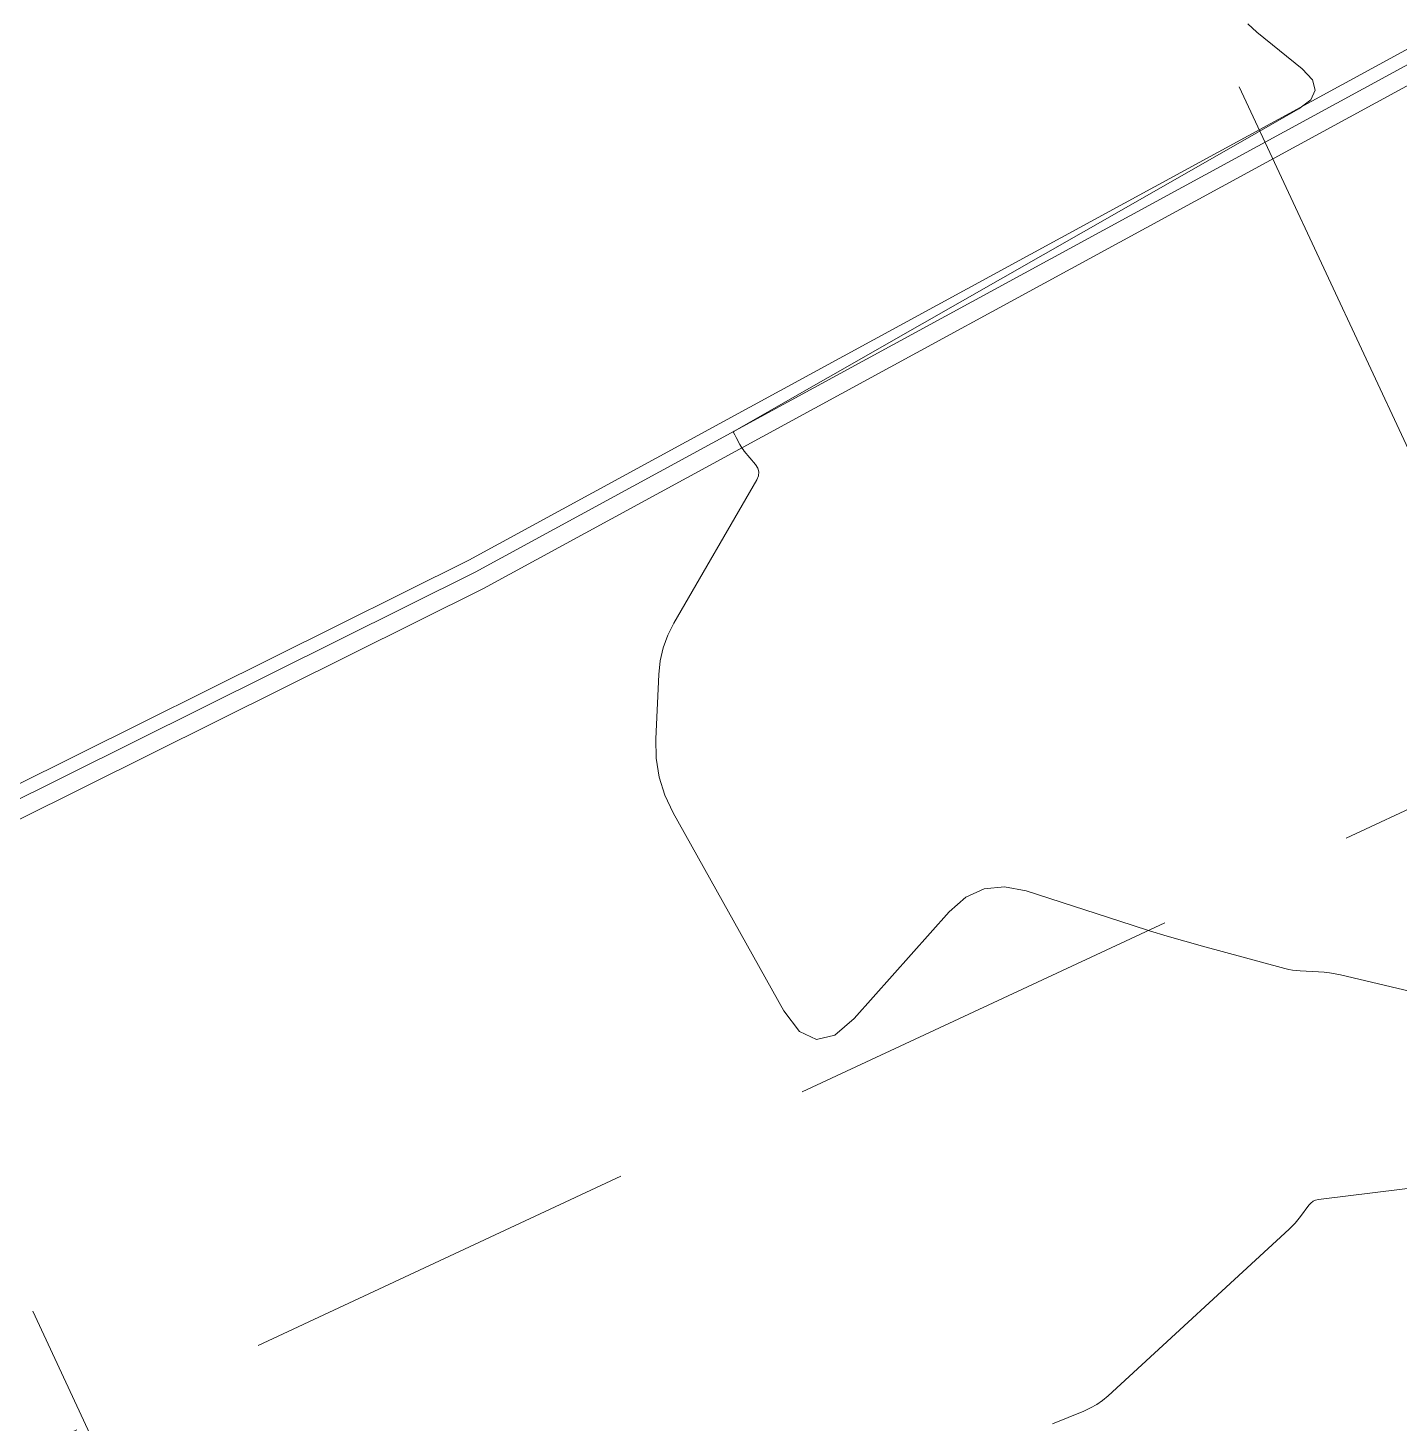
# Model space of a CAD drawing. Extents: x 2498567 to 2501210, y 7092229 to 7094464.
# Drawn here: x 2499431.75 to 2499461.74, y 7093406.59 to 7093437.11 of the extents above; entities that cross this region are included whole.
import ezdxf

# ---------------------------------------------------------------- set-up
doc = ezdxf.new("R2010")
doc.units = 0
doc.header["$MEASUREMENT"] = 0
doc.linetypes.add('HIDDEN', pattern=[0.375, 0.25, -0.125])
doc.layers.add('2', color=7, linetype='Continuous', lineweight=0)
doc.layers.add('Level 31', color=254, linetype='Continuous', lineweight=0)
doc.layers.add('GRID', color=254, linetype='HIDDEN')

msp = doc.modelspace()

# ---------------------------------------------------------------- linework, layer by layer
at = {"layer": '2', "color": 7, "linetype": 'Continuous', "lineweight": 0, "flags": 128}
for points in [[(2499261.957, 7093335.824), (2499322.875, 7093366.486), (2499372.924, 7093391.395), (2499441.391, 7093425.469), (2499462.533, 7093436.981), (2499489.527, 7093452.349), (2499503.992, 7093460.795)], [(2499262.092, 7093335.556), (2499323.009, 7093366.218), (2499373.058, 7093391.126), (2499441.53, 7093425.203), (2499462.679, 7093436.719), (2499489.677, 7093452.089), (2499504.143, 7093460.536)], [(2499262.272, 7093335.199), (2499323.188, 7093365.86), (2499373.236, 7093390.768), (2499441.714, 7093424.848), (2499462.874, 7093436.369), (2499489.877, 7093451.743), (2499504.345, 7093460.191)]]:
    msp.add_lwpolyline(points, dxfattribs=at)
at = {"layer": 'GRID', "color": 252, "linetype": 'HIDDEN', "lineweight": 0, "ltscale": 35}
for p, q in [((2498794.433, 7093108.774), (2500774.062, 7094031.833)), ((2499286.296, 7093804.577), (2499807.443, 7092686.904)), ((2499254.366, 7093789.689), (2499775.514, 7092672.016))]:
    msp.add_line(p, q, dxfattribs=at)
at = {"layer": 'Level 31', "color": 35, "linetype": 'Continuous', "lineweight": 13}
for p, q in [((2499458.626, 7093437.019), (2499458.427, 7093437.202)), ((2499459.617, 7093436.216), (2499458.626, 7093437.019)), ((2499459.84, 7093435.976), (2499459.617, 7093436.216)), ((2499459.805, 7093435.537), (2499459.903, 7093435.75)), ((2499459.903, 7093435.75), (2499459.84, 7093435.976)), ((2499459.546, 7093435.337), (2499459.805, 7093435.537)), ((2499454.831, 7093432.646), (2499459.546, 7093435.337)), ((2499453.949, 7093432.143), (2499454.831, 7093432.646)), ((2499453.068, 7093431.64), (2499453.949, 7093432.143)), ((2499452.186, 7093431.137), (2499453.068, 7093431.64)), ((2499451.305, 7093430.634), (2499452.186, 7093431.137)), ((2499447.191, 7093428.286), (2499451.305, 7093430.634)), ((2499447.179, 7093428.265), (2499447.18, 7093428.273)), ((2499447.183, 7093428.256), (2499447.179, 7093428.265)), ((2499447.18, 7093428.273), (2499447.184, 7093428.28)), ((2499447.208, 7093428.21), (2499447.183, 7093428.256)), ((2499447.184, 7093428.28), (2499447.191, 7093428.286)), ((2499447.216, 7093428.196), (2499447.208, 7093428.21)), ((2499447.224, 7093428.182), (2499447.216, 7093428.196)), ((2499447.231, 7093428.167), (2499447.224, 7093428.182)), ((2499447.239, 7093428.153), (2499447.231, 7093428.167)), ((2499447.318, 7093428), (2499447.239, 7093428.153)), ((2499447.34, 7093427.961), (2499447.318, 7093428)), ((2499447.363, 7093427.924), (2499447.34, 7093427.961)), ((2499447.388, 7093427.888), (2499447.363, 7093427.924)), ((2499447.415, 7093427.854), (2499447.388, 7093427.888)), ((2499447.663, 7093427.557), (2499447.415, 7093427.854)), ((2499447.713, 7093427.478), (2499447.663, 7093427.557)), ((2499445.876, 7093424.091), (2499447.691, 7093427.225)), ((2499447.691, 7093427.225), (2499447.727, 7093427.312)), ((2499447.735, 7093427.396), (2499447.713, 7093427.478)), ((2499447.727, 7093427.312), (2499447.735, 7093427.396)), ((2499445.642, 7093423.548), (2499445.742, 7093423.825)), ((2499445.742, 7093423.825), (2499445.876, 7093424.091)), ((2499445.576, 7093423.261), (2499445.642, 7093423.548)), ((2499445.545, 7093422.965), (2499445.576, 7093423.261)), ((2499445.481, 7093421.556), (2499445.545, 7093422.965)), ((2499445.489, 7093421.132), (2499445.481, 7093421.556)), ((2499445.556, 7093420.721), (2499445.489, 7093421.132)), ((2499445.68, 7093420.324), (2499445.556, 7093420.721)), ((2499445.862, 7093419.94), (2499445.68, 7093420.324)), ((2499448.282, 7093415.606), (2499445.862, 7093419.94)), ((2499452.261, 7093418.094), (2499451.896, 7093417.772)), ((2499452.663, 7093418.277), (2499452.261, 7093418.094)), ((2499453.103, 7093418.323), (2499452.663, 7093418.277)), ((2499453.581, 7093418.231), (2499453.103, 7093418.323)), ((2499455.897, 7093417.481), (2499453.581, 7093418.231)), ((2499451.896, 7093417.772), (2499449.822, 7093415.438)), ((2499456.279, 7093417.36), (2499455.897, 7093417.481)), ((2499456.663, 7093417.244), (2499456.279, 7093417.36)), ((2499457.048, 7093417.131), (2499456.663, 7093417.244)), ((2499457.434, 7093417.024), (2499457.048, 7093417.131)), ((2499459.239, 7093416.533), (2499457.434, 7093417.024)), ((2499459.322, 7093416.513), (2499459.239, 7093416.533)), ((2499459.406, 7093416.498), (2499459.322, 7093416.513)), ((2499459.49, 7093416.487), (2499459.406, 7093416.498)), ((2499459.575, 7093416.48), (2499459.49, 7093416.487)), ((2499459.974, 7093416.46), (2499459.575, 7093416.48)), ((2499460.095, 7093416.452), (2499459.974, 7093416.46)), ((2499460.216, 7093416.437), (2499460.095, 7093416.452)), ((2499460.336, 7093416.418), (2499460.216, 7093416.437)), ((2499460.456, 7093416.392), (2499460.336, 7093416.418)), ((2499465.638, 7093415.177), (2499460.456, 7093416.392)), ((2499448.623, 7093415.157), (2499448.282, 7093415.606)), ((2499449.822, 7093415.438), (2499449.393, 7093415.074)), ((2499448.993, 7093414.98), (2499448.623, 7093415.157)), ((2499449.393, 7093415.074), (2499448.993, 7093414.98)), ((2499459.972, 7093411.478), (2499466.426, 7093412.273)), ((2499459.58, 7093411.11), (2499459.763, 7093411.356)), ((2499459.763, 7093411.356), (2499459.806, 7093411.403)), ((2499459.806, 7093411.403), (2499459.855, 7093411.44)), ((2499459.855, 7093411.44), (2499459.91, 7093411.464)), ((2499459.91, 7093411.464), (2499459.972, 7093411.478)), ((2499459.461, 7093410.964), (2499459.522, 7093411.035)), ((2499459.522, 7093411.035), (2499459.58, 7093411.11)), ((2499455.372, 7093407.187), (2499459.33, 7093410.831)), ((2499459.33, 7093410.831), (2499459.397, 7093410.896)), ((2499459.397, 7093410.896), (2499459.461, 7093410.964)), ((2499455.123, 7093406.996), (2499455.251, 7093407.086)), ((2499455.251, 7093407.086), (2499455.372, 7093407.187)), ((2499454.156, 7093406.575), (2499454.844, 7093406.853)), ((2499454.844, 7093406.853), (2499454.987, 7093406.919)), ((2499454.987, 7093406.919), (2499455.123, 7093406.996))]:
    msp.add_line(p, q, dxfattribs=at)

doc.saveas('drawing.dxf')
